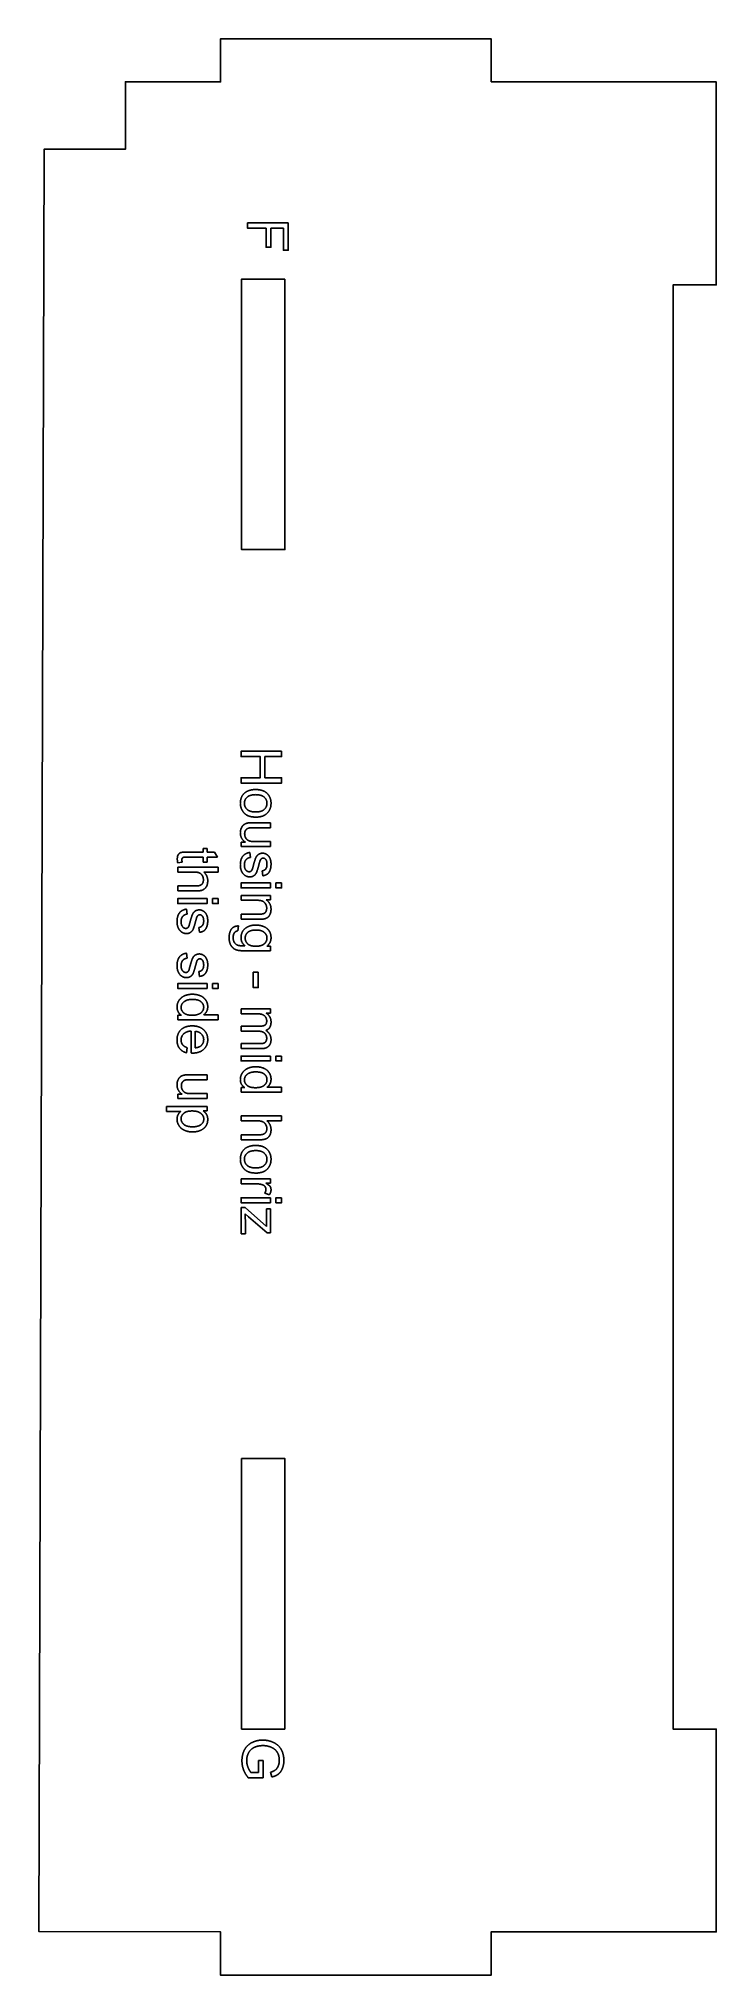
# Model space of a CAD drawing. Extents: x 60 to 110, y 38 to 182.
import ezdxf

# ---------------------------------------------------------------- set-up
doc = ezdxf.new("R2010")
doc.units = 0
doc.header["$MEASUREMENT"] = 0
doc.layers.get('0').update_dxf_attribs({"linetype": 'CONTINUOUS'})

msp = doc.modelspace()

# ---------------------------------------------------------------- linework, layer by layer
at = {"linetype": 'CONTINUOUS'}
for p, q in [((75.77, 123.65), (77.11, 123.65)), ((77.11, 123.28), (75.91, 123.28)), ((77.11, 123.65), (77.11, 123.28)), ((72.15, 121.48), (72.15, 121.75)), ((72.15, 121.75), (72.43, 121.75)), ((72.43, 121.75), (72.43, 121.48)), ((74.94, 122.22), (75.26, 122.22)), ((74.94, 121.89), (74.94, 122.22)), ((77.11, 121.89), (74.94, 121.89)), ((75.95, 122.26), (77.11, 122.26)), ((77.11, 122.26), (77.11, 121.89)), ((70.59, 120.74), (70.26, 120.69)), ((70.26, 120.38), (73.26, 120.38)), ((70.26, 120.01), (70.26, 120.38)), ((72.15, 121.11), (70.87, 121.11)), ((70.9, 121.48), (72.15, 121.48)), ((72.15, 120.74), (72.15, 121.11)), ((72.43, 120.74), (72.15, 120.74)), ((72.43, 121.48), (72.97, 121.48)), ((73.19, 121.11), (72.43, 121.11)), ((72.43, 121.11), (72.43, 120.74)), ((72.97, 121.48), (73.19, 121.11)), ((73.26, 120.38), (73.26, 120.01)), ((75.59, 121.46), (75.65, 121.09)), ((71.45, 120.01), (70.26, 120.01)), ((70.26, 118.61), (70.26, 118.98)), ((70.26, 118.98), (71.64, 118.98)), ((73.26, 120.01), (72.18, 120.01)), ((76.55, 119.73), (76.5, 120.09)), ((71.64, 118.61), (70.26, 118.61)), ((74.94, 118.28), (77.11, 118.28)), ((74.94, 117.92), (74.94, 118.28)), ((76.13, 117.92), (74.94, 117.92)), ((77.11, 117.95), (76.81, 117.95)), ((77.11, 118.28), (77.11, 117.95)), ((70.91, 117.27), (70.96, 116.9)), ((74.76, 116.02), (74.71, 115.66)), ((74.94, 116.52), (74.94, 116.89)), ((74.94, 116.89), (76.26, 116.89)), ((76.28, 116.52), (74.94, 116.52)), ((71.87, 115.55), (71.82, 115.91)), ((70.91, 114.01), (70.96, 113.64)), ((77.11, 114.18), (75.24, 114.18)), ((76.85, 114.52), (77.11, 114.52)), ((77.11, 114.52), (77.11, 114.18)), ((71.87, 112.29), (71.82, 112.65)), ((70.26, 109.42), (70.53, 109.42)), ((70.26, 109.08), (70.26, 109.42)), ((73.26, 109.08), (70.26, 109.08)), ((72.18, 109.45), (73.26, 109.45)), ((73.26, 109.45), (73.26, 109.08)), ((74.94, 109.9), (77.11, 109.9)), ((74.94, 109.53), (74.94, 109.9)), ((76.07, 109.53), (74.94, 109.53)), ((77.11, 109.57), (76.81, 109.57)), ((77.11, 109.9), (77.11, 109.57)), ((71.25, 106.63), (71.25, 108.25)), ((71.55, 108.23), (71.55, 107.01)), ((74.94, 108.24), (74.94, 108.61)), ((74.94, 108.61), (76.35, 108.61)), ((76.2, 108.24), (74.94, 108.24)), ((70.96, 107.02), (70.91, 106.64)), ((74.94, 106.95), (74.94, 107.32)), ((74.94, 107.32), (76.31, 107.32)), ((76.43, 106.95), (74.94, 106.95)), ((71.09, 105.02), (72.43, 105.02)), ((72.43, 104.65), (71.23, 104.65)), ((72.43, 105.02), (72.43, 104.65)), ((70.26, 103.58), (70.58, 103.58)), ((70.26, 103.26), (70.26, 103.58)), ((72.43, 103.26), (70.26, 103.26)), ((71.27, 103.62), (72.43, 103.62)), ((72.43, 103.62), (72.43, 103.26)), ((74.94, 104.07), (75.22, 104.07)), ((74.94, 103.72), (74.94, 104.07)), ((77.94, 103.72), (74.94, 103.72)), ((76.86, 104.09), (77.94, 104.09)), ((77.94, 104.09), (77.94, 103.72)), ((69.43, 102.68), (72.43, 102.68)), ((69.43, 102.31), (69.43, 102.68)), ((70.48, 102.31), (69.43, 102.31)), ((72.43, 102.34), (72.15, 102.34)), ((72.43, 102.68), (72.43, 102.34)), ((74.94, 101.98), (77.94, 101.98)), ((74.94, 101.61), (74.94, 101.98)), ((77.94, 101.98), (77.94, 101.61)), ((76.13, 101.61), (74.94, 101.61)), ((74.94, 100.21), (74.94, 100.58)), ((74.94, 100.58), (76.32, 100.58)), ((77.94, 101.61), (76.86, 101.61)), ((76.32, 100.21), (74.94, 100.21)), ((74.94, 97.32), (77.11, 97.32)), ((74.94, 96.95), (74.94, 97.32)), ((76.08, 96.95), (74.94, 96.95)), ((77.04, 96.14), (76.7, 96.27)), ((77.11, 96.99), (76.78, 96.99)), ((77.11, 97.32), (77.11, 96.99)), ((74.94, 95.19), (75.24, 95.19)), ((74.94, 93.26), (74.94, 95.19)), ((75.24, 95.19), (76.83, 93.8)), ((75.49, 94.5), (75.24, 94.73)), ((76.82, 94.22), (76.82, 95.1)), ((76.82, 95.1), (77.11, 95.1)), ((77.11, 95.1), (77.11, 93.33)), ((75.26, 93.26), (74.94, 93.26)), ((75.26, 94.27), (75.26, 93.26)), ((76.87, 93.33), (75.49, 94.5)), ((77.11, 93.33), (76.87, 93.33)), ((76.59, 53.04), (75.47, 53.04)), ((75.67, 53.43), (76.23, 53.43)), ((76.23, 54.31), (76.59, 54.31)), ((76.23, 53.43), (76.23, 54.31)), ((76.59, 54.31), (76.59, 53.04)), ((77.22, 53.09), (77.12, 53.44))]:
    msp.add_line(p, q, dxfattribs=at)
for points in [[(93.43, 178.43), (110.08, 178.43), (110.08, 163.43), (106.88, 163.43), (106.88, 56.63), (110.08, 56.63), (110.08, 41.63), (93.43, 41.63), (93.43, 38.43), (73.43, 38.43), (73.43, 41.63), (59.99, 41.67), (60.39, 173.47), (66.39, 173.45), (66.4, 178.45), (73.43, 178.43), (73.43, 181.63), (93.43, 181.63), (93.43, 178.43)], [(78.43, 168.01), (75.43, 168.01), (75.43, 167.62), (76.79, 167.62), (76.79, 166.21), (77.15, 166.21), (77.15, 167.62), (78.07, 167.62), (78.07, 165.99), (78.43, 165.99), (78.43, 168.01)], [(78.18, 163.85), (74.98, 163.85), (74.98, 143.85), (78.18, 143.85), (78.18, 163.85)], [(77.94, 128.94), (74.94, 128.94), (74.94, 128.54), (76.36, 128.54), (76.36, 126.98), (74.94, 126.98), (74.94, 126.59), (77.94, 126.59), (77.94, 126.98), (76.71, 126.98), (76.71, 128.54), (77.94, 128.54), (77.94, 128.94)], [(77.11, 119.21), (74.94, 119.21), (74.94, 118.84), (77.11, 118.84), (77.11, 119.21)], [(77.94, 119.21), (77.52, 119.21), (77.52, 118.84), (77.94, 118.84), (77.94, 119.21)], [(72.43, 118.05), (70.26, 118.05), (70.26, 117.68), (72.43, 117.68), (72.43, 118.05)], [(73.26, 118.05), (72.84, 118.05), (72.84, 117.68), (73.26, 117.68), (73.26, 118.05)], [(72.43, 111.76), (70.26, 111.76), (70.26, 111.4), (72.43, 111.4), (72.43, 111.76)], [(73.26, 111.76), (72.84, 111.76), (72.84, 111.4), (73.26, 111.4), (73.26, 111.76)], [(76.21, 112.6), (75.84, 112.6), (75.84, 111.47), (76.21, 111.47), (76.21, 112.6)], [(77.11, 106.4), (74.94, 106.4), (74.94, 106.04), (77.11, 106.04), (77.11, 106.4)], [(77.94, 106.4), (77.52, 106.4), (77.52, 106.04), (77.94, 106.04), (77.94, 106.4)], [(77.11, 95.92), (74.94, 95.92), (74.94, 95.55), (77.11, 95.55), (77.11, 95.92)], [(77.94, 95.92), (77.52, 95.92), (77.52, 95.55), (77.94, 95.55), (77.94, 95.92)], [(78.18, 56.63), (78.18, 76.63), (74.98, 76.63), (74.98, 56.63), (78.18, 56.63)]]:
    msp.add_lwpolyline(points, dxfattribs=at)
for points in [[(75.18, 125.83), (75.48, 126.11), (76.03, 126.11)], [(76.03, 126.11), (76.63, 126.11), (76.92, 125.77)], [(74.89, 125.09), (74.89, 125.55), (75.18, 125.83)], [(75.03, 124.57), (74.89, 124.81), (74.89, 125.09)], [(75.4, 125.55), (75.19, 125.37), (75.19, 125.09)], [(75.19, 125.09), (75.19, 124.82), (75.4, 124.63)], [(76.03, 125.73), (75.61, 125.73), (75.4, 125.55)], [(75.4, 124.63), (75.61, 124.45), (76.04, 124.45)], [(76.65, 125.55), (76.45, 125.73), (76.03, 125.73)], [(76.04, 124.45), (76.44, 124.45), (76.65, 124.63)], [(76.86, 125.09), (76.86, 125.37), (76.65, 125.55)], [(76.65, 124.63), (76.86, 124.82), (76.86, 125.09)], [(77.16, 125.09), (77.16, 124.64), (76.87, 124.36)], [(76.92, 125.77), (77.16, 125.49), (77.16, 125.09)], [(74.89, 122.91), (74.89, 123.1), (74.97, 123.27)], [(74.97, 123.27), (75.04, 123.43), (75.15, 123.51)], [(75.4, 124.2), (75.16, 124.32), (75.03, 124.57)], [(75.15, 123.51), (75.26, 123.59), (75.42, 123.63)], [(75.52, 123.26), (75.37, 123.22), (75.29, 123.11)], [(76.06, 124.07), (75.64, 124.07), (75.4, 124.2)], [(75.42, 123.63), (75.53, 123.65), (75.77, 123.65)], [(75.91, 123.28), (75.62, 123.28), (75.52, 123.26)], [(76.87, 124.36), (76.58, 124.07), (76.06, 124.07)], [(75.26, 122.22), (74.89, 122.47), (74.89, 122.91)], [(75.29, 123.11), (75.21, 123), (75.21, 122.83)], [(75.21, 122.83), (75.21, 122.67), (75.29, 122.52)], [(75.29, 122.52), (75.38, 122.38), (75.53, 122.32)], [(75.53, 122.32), (75.67, 122.26), (75.95, 122.26)], [(70.23, 120.97), (70.23, 121.17), (70.29, 121.28)], [(70.26, 120.69), (70.23, 120.85), (70.23, 120.97)], [(70.29, 121.28), (70.36, 121.39), (70.46, 121.44)], [(70.46, 121.44), (70.56, 121.48), (70.9, 121.48)], [(70.6, 121.03), (70.57, 120.99), (70.57, 120.91)], [(70.57, 120.91), (70.57, 120.84), (70.59, 120.74)], [(70.67, 121.09), (70.63, 121.07), (70.6, 121.03)], [(70.87, 121.11), (70.72, 121.11), (70.67, 121.09)], [(74.89, 120.53), (74.89, 120.95), (75.07, 121.17)], [(74.98, 120.07), (74.89, 120.27), (74.89, 120.53)], [(75.07, 121.17), (75.24, 121.4), (75.59, 121.46)], [(75.31, 120.92), (75.19, 120.78), (75.19, 120.53)], [(75.19, 120.53), (75.19, 120.28), (75.3, 120.15)], [(75.65, 121.09), (75.43, 121.06), (75.31, 120.92)], [(75.74, 120.14), (75.79, 120.22), (75.86, 120.52)], [(75.86, 120.52), (75.96, 120.92), (76.04, 121.08)], [(76.04, 121.08), (76.11, 121.23), (76.25, 121.32)], [(76.26, 120.53), (76.15, 120.14), (76.09, 119.98)], [(76.25, 121.32), (76.38, 121.4), (76.54, 121.4)], [(76.35, 120.85), (76.33, 120.8), (76.26, 120.53)], [(76.45, 121), (76.39, 120.95), (76.35, 120.85)], [(76.58, 121.04), (76.51, 121.04), (76.45, 121)], [(76.54, 121.4), (76.68, 121.4), (76.81, 121.33)], [(76.78, 120.93), (76.69, 121.04), (76.58, 121.04)], [(76.77, 120.24), (76.86, 120.35), (76.86, 120.57)], [(76.86, 120.57), (76.86, 120.82), (76.78, 120.93)], [(76.81, 121.33), (76.93, 121.26), (77.01, 121.15)], [(77.01, 121.15), (77.08, 121.06), (77.12, 120.91)], [(77.16, 120.6), (77.16, 120.34), (77.09, 120.15)], [(77.12, 120.91), (77.16, 120.77), (77.16, 120.6)], [(71.85, 119.95), (71.7, 120.01), (71.45, 120.01)], [(71.64, 118.98), (71.91, 118.98), (72.04, 119.1)], [(72.08, 119.75), (71.99, 119.89), (71.85, 119.95)], [(72.04, 119.1), (72.16, 119.22), (72.16, 119.44)], [(72.16, 119.44), (72.16, 119.6), (72.08, 119.75)], [(72.39, 118.94), (72.29, 118.77), (72.12, 118.69)], [(72.18, 120.01), (72.48, 119.76), (72.48, 119.36)], [(72.48, 119.36), (72.48, 119.12), (72.39, 118.94)], [(75.23, 119.76), (75.07, 119.87), (74.98, 120.07)], [(75.58, 119.65), (75.4, 119.65), (75.23, 119.76)], [(75.3, 120.15), (75.4, 120.03), (75.54, 120.03)], [(75.54, 120.03), (75.67, 120.03), (75.74, 120.14)], [(75.89, 119.74), (75.77, 119.65), (75.58, 119.65)], [(76.09, 119.98), (76.02, 119.83), (75.89, 119.74)], [(76.5, 120.09), (76.67, 120.12), (76.77, 120.24)], [(76.89, 119.86), (76.76, 119.77), (76.55, 119.73)], [(77.09, 120.15), (77.02, 119.95), (76.89, 119.86)], [(72.12, 118.69), (71.96, 118.61), (71.64, 118.61)], [(76.69, 117.74), (76.55, 117.92), (76.13, 117.92)], [(76.84, 117.34), (76.84, 117.57), (76.69, 117.74)], [(76.81, 117.95), (77.16, 117.71), (77.16, 117.26)], [(70.21, 116.34), (70.21, 116.76), (70.39, 116.99)], [(70.3, 115.88), (70.21, 116.08), (70.21, 116.34)], [(70.39, 116.99), (70.56, 117.21), (70.91, 117.27)], [(70.63, 116.73), (70.51, 116.59), (70.51, 116.34)], [(70.51, 116.34), (70.51, 116.09), (70.62, 115.97)], [(70.96, 116.9), (70.75, 116.87), (70.63, 116.73)], [(71.06, 115.95), (71.1, 116.03), (71.18, 116.33)], [(71.18, 116.33), (71.28, 116.73), (71.36, 116.89)], [(71.36, 116.89), (71.43, 117.05), (71.56, 117.13)], [(71.58, 116.34), (71.47, 115.95), (71.41, 115.79)], [(71.56, 117.13), (71.7, 117.21), (71.86, 117.21)], [(71.67, 116.67), (71.65, 116.61), (71.58, 116.34)], [(71.77, 116.81), (71.71, 116.76), (71.67, 116.67)], [(71.9, 116.85), (71.83, 116.85), (71.77, 116.81)], [(71.82, 115.91), (71.99, 115.93), (72.08, 116.05)], [(71.86, 117.21), (72, 117.21), (72.12, 117.14)], [(72.09, 116.74), (72.01, 116.85), (71.9, 116.85)], [(72.08, 116.05), (72.18, 116.17), (72.18, 116.38)], [(72.18, 116.38), (72.18, 116.63), (72.09, 116.74)], [(72.12, 117.14), (72.25, 117.07), (72.33, 116.96)], [(72.33, 116.96), (72.39, 116.87), (72.44, 116.73)], [(72.48, 116.41), (72.48, 116.15), (72.41, 115.96)], [(72.44, 116.73), (72.48, 116.58), (72.48, 116.41)], [(74.23, 115.79), (74.41, 116.03), (74.76, 116.02)], [(75.26, 115.85), (75.59, 116.09), (76.04, 116.09)], [(76.04, 116.09), (76.35, 116.09), (76.61, 115.98)], [(76.26, 116.89), (76.49, 116.89), (76.6, 116.93)], [(76.64, 116.54), (76.53, 116.52), (76.28, 116.52)], [(76.6, 116.93), (76.71, 116.97), (76.78, 117.08)], [(76.91, 116.65), (76.79, 116.57), (76.64, 116.54)], [(76.78, 117.08), (76.84, 117.19), (76.84, 117.34)], [(77.09, 116.9), (77.02, 116.73), (76.91, 116.65)], [(77.16, 117.26), (77.16, 117.06), (77.09, 116.9)], [(70.55, 115.57), (70.39, 115.68), (70.3, 115.88)], [(70.9, 115.46), (70.71, 115.46), (70.55, 115.57)], [(70.62, 115.97), (70.72, 115.84), (70.86, 115.84)], [(70.86, 115.84), (70.98, 115.84), (71.06, 115.95)], [(71.21, 115.55), (71.09, 115.46), (70.9, 115.46)], [(71.41, 115.79), (71.34, 115.64), (71.21, 115.55)], [(72.21, 115.67), (72.08, 115.58), (71.87, 115.55)], [(72.41, 115.96), (72.33, 115.76), (72.21, 115.67)], [(74.06, 115.16), (74.06, 115.55), (74.23, 115.79)], [(74.18, 114.61), (74.06, 114.83), (74.06, 115.16)], [(74.52, 114.28), (74.3, 114.39), (74.18, 114.61)], [(74.47, 115.54), (74.36, 115.4), (74.36, 115.16)], [(74.36, 115.16), (74.36, 114.91), (74.47, 114.77)], [(74.71, 115.66), (74.54, 115.64), (74.47, 115.54)], [(74.47, 114.77), (74.57, 114.63), (74.75, 114.58)], [(74.75, 114.58), (74.87, 114.55), (75.23, 114.55)], [(74.94, 115.15), (74.94, 115.6), (75.26, 115.85)], [(75.23, 114.55), (74.94, 114.79), (74.94, 115.15)], [(75.44, 115.55), (75.25, 115.38), (75.25, 115.12)], [(75.25, 115.12), (75.25, 114.87), (75.44, 114.69)], [(76.07, 115.72), (75.64, 115.72), (75.44, 115.55)], [(75.44, 114.69), (75.64, 114.52), (76.05, 114.52)], [(76.05, 114.52), (76.45, 114.52), (76.66, 114.7)], [(76.66, 115.54), (76.46, 115.72), (76.07, 115.72)], [(76.61, 115.98), (76.88, 115.87), (77.02, 115.66)], [(76.86, 115.13), (76.86, 115.37), (76.66, 115.54)], [(76.66, 114.7), (76.86, 114.88), (76.86, 115.13)], [(77.16, 115.15), (77.16, 114.77), (76.85, 114.52)], [(77.02, 115.66), (77.16, 115.44), (77.16, 115.15)], [(70.21, 113.08), (70.21, 113.5), (70.39, 113.73)], [(70.39, 113.73), (70.56, 113.95), (70.91, 114.01)], [(70.63, 113.47), (70.51, 113.33), (70.51, 113.08)], [(70.96, 113.64), (70.75, 113.61), (70.63, 113.47)], [(71.18, 113.07), (71.28, 113.47), (71.36, 113.63)], [(71.36, 113.63), (71.43, 113.79), (71.56, 113.87)], [(71.56, 113.87), (71.7, 113.95), (71.86, 113.95)], [(71.67, 113.41), (71.65, 113.35), (71.58, 113.08)], [(71.77, 113.55), (71.71, 113.5), (71.67, 113.41)], [(71.9, 113.59), (71.83, 113.59), (71.77, 113.55)], [(71.86, 113.95), (72, 113.95), (72.12, 113.88)], [(72.09, 113.48), (72.01, 113.59), (71.9, 113.59)], [(72.18, 113.12), (72.18, 113.37), (72.09, 113.48)], [(72.12, 113.88), (72.25, 113.81), (72.33, 113.7)], [(72.33, 113.7), (72.39, 113.61), (72.44, 113.47)], [(72.48, 113.15), (72.48, 112.89), (72.41, 112.7)], [(72.44, 113.47), (72.48, 113.32), (72.48, 113.15)], [(75.24, 114.18), (74.73, 114.18), (74.52, 114.28)], [(70.3, 112.62), (70.21, 112.82), (70.21, 113.08)], [(70.55, 112.31), (70.39, 112.42), (70.3, 112.62)], [(70.51, 113.08), (70.51, 112.83), (70.62, 112.71)], [(70.9, 112.2), (70.71, 112.2), (70.55, 112.31)], [(70.62, 112.71), (70.72, 112.58), (70.86, 112.58)], [(70.86, 112.58), (70.98, 112.58), (71.06, 112.69)], [(71.21, 112.29), (71.09, 112.2), (70.9, 112.2)], [(71.06, 112.69), (71.1, 112.77), (71.18, 113.07)], [(71.41, 112.53), (71.34, 112.38), (71.21, 112.29)], [(71.58, 113.08), (71.47, 112.69), (71.41, 112.53)], [(71.82, 112.65), (71.99, 112.67), (72.08, 112.79)], [(72.21, 112.41), (72.08, 112.32), (71.87, 112.29)], [(72.08, 112.79), (72.18, 112.91), (72.18, 113.12)], [(72.41, 112.7), (72.33, 112.5), (72.21, 112.41)], [(70.21, 110.03), (70.21, 110.29), (70.35, 110.51)], [(70.35, 110.51), (70.5, 110.73), (70.75, 110.85)], [(70.72, 110.41), (70.51, 110.24), (70.51, 110)], [(71.34, 110.59), (70.93, 110.59), (70.72, 110.41)], [(70.75, 110.85), (71.01, 110.97), (71.34, 110.97)], [(71.34, 110.97), (71.67, 110.97), (71.93, 110.86)], [(71.98, 110.42), (71.78, 110.59), (71.34, 110.59)], [(71.93, 110.86), (72.2, 110.75), (72.34, 110.53)], [(72.18, 110.01), (72.18, 110.26), (71.98, 110.42)], [(72.34, 110.53), (72.48, 110.32), (72.48, 110.05)], [(70.53, 109.42), (70.21, 109.63), (70.21, 110.03)], [(70.51, 110), (70.51, 109.76), (70.71, 109.59)], [(70.71, 109.59), (70.91, 109.42), (71.31, 109.42)], [(71.31, 109.42), (71.76, 109.42), (71.97, 109.59)], [(71.97, 109.59), (72.18, 109.76), (72.18, 110.01)], [(72.4, 109.7), (72.32, 109.55), (72.18, 109.45)], [(72.48, 110.05), (72.48, 109.85), (72.4, 109.7)], [(76.52, 109.47), (76.37, 109.53), (76.07, 109.53)], [(76.76, 109.28), (76.68, 109.41), (76.52, 109.47)], [(76.72, 108.7), (76.84, 108.79), (76.84, 108.99)], [(76.84, 108.99), (76.84, 109.15), (76.76, 109.28)], [(76.81, 109.57), (76.97, 109.47), (77.07, 109.3)], [(77.16, 108.91), (77.16, 108.67), (77.06, 108.51)], [(77.07, 109.3), (77.16, 109.13), (77.16, 108.91)], [(70.21, 107.59), (70.21, 108.07), (70.5, 108.35)], [(70.39, 106.97), (70.21, 107.21), (70.21, 107.59)], [(70.5, 108.35), (70.8, 108.63), (71.33, 108.63)], [(70.7, 108.04), (70.51, 107.86), (70.51, 107.59)], [(70.51, 107.59), (70.51, 107.39), (70.62, 107.24)], [(71.25, 108.25), (70.89, 108.23), (70.7, 108.04)], [(71.33, 108.63), (71.88, 108.63), (72.18, 108.34)], [(72.01, 108.03), (71.84, 108.21), (71.55, 108.23)], [(71.97, 107.15), (72.18, 107.33), (72.18, 107.61)], [(72.18, 107.61), (72.18, 107.86), (72.01, 108.03)], [(72.18, 108.34), (72.48, 108.06), (72.48, 107.61)], [(72.48, 107.61), (72.48, 107.18), (72.18, 106.9)], [(76.69, 108.09), (76.54, 108.24), (76.2, 108.24)], [(76.35, 108.61), (76.6, 108.61), (76.72, 108.7)], [(76.63, 107.36), (76.73, 107.39), (76.78, 107.48)], [(76.84, 107.71), (76.84, 107.94), (76.69, 108.09)], [(77.06, 108.51), (76.96, 108.36), (76.78, 108.3)], [(76.78, 108.3), (77.16, 108.04), (77.16, 107.62)], [(76.78, 107.48), (76.84, 107.58), (76.84, 107.71)], [(77.16, 107.62), (77.16, 107.3), (76.98, 107.13)], [(70.91, 106.64), (70.58, 106.73), (70.39, 106.97)], [(70.62, 107.24), (70.73, 107.1), (70.96, 107.02)], [(71.35, 106.62), (71.32, 106.62), (71.25, 106.63)], [(72.18, 106.9), (71.89, 106.62), (71.35, 106.62)], [(71.55, 107.01), (71.83, 107.04), (71.97, 107.15)], [(76.31, 107.32), (76.53, 107.32), (76.63, 107.36)], [(76.98, 107.13), (76.81, 106.95), (76.43, 106.95)], [(70.21, 104.27), (70.21, 104.47), (70.28, 104.63)], [(70.28, 104.63), (70.36, 104.8), (70.47, 104.88)], [(70.47, 104.88), (70.58, 104.96), (70.74, 104.99)], [(70.84, 104.63), (70.69, 104.59), (70.61, 104.48)], [(70.74, 104.99), (70.85, 105.02), (71.09, 105.02)], [(71.23, 104.65), (70.94, 104.65), (70.84, 104.63)], [(74.89, 104.67), (74.89, 104.93), (75.04, 105.15)], [(75.22, 104.07), (74.89, 104.27), (74.89, 104.67)], [(75.04, 105.15), (75.18, 105.37), (75.44, 105.49)], [(75.4, 105.05), (75.19, 104.88), (75.19, 104.64)], [(75.19, 104.64), (75.19, 104.4), (75.39, 104.23)], [(76.03, 105.23), (75.61, 105.23), (75.4, 105.05)], [(75.44, 105.49), (75.69, 105.61), (76.03, 105.61)], [(76.03, 105.61), (76.35, 105.61), (76.62, 105.5)], [(76.66, 105.07), (76.46, 105.23), (76.03, 105.23)], [(76.62, 105.5), (76.88, 105.39), (77.02, 105.17)], [(76.65, 104.23), (76.86, 104.4), (76.86, 104.65)], [(76.86, 104.65), (76.86, 104.9), (76.66, 105.07)], [(77.02, 105.17), (77.16, 104.96), (77.16, 104.69)], [(77.16, 104.69), (77.16, 104.49), (77.08, 104.34)], [(70.58, 103.58), (70.21, 103.84), (70.21, 104.27)], [(70.61, 104.48), (70.53, 104.37), (70.53, 104.2)], [(70.53, 104.2), (70.53, 104.03), (70.61, 103.89)], [(70.61, 103.89), (70.7, 103.74), (70.84, 103.68)], [(70.84, 103.68), (70.99, 103.62), (71.27, 103.62)], [(75.39, 104.23), (75.59, 104.06), (76, 104.06)], [(76, 104.06), (76.44, 104.06), (76.65, 104.23)], [(77.08, 104.34), (77, 104.19), (76.86, 104.09)], [(70.21, 101.74), (70.21, 101.92), (70.29, 102.07)], [(70.35, 101.26), (70.21, 101.49), (70.21, 101.74)], [(70.29, 102.07), (70.37, 102.22), (70.48, 102.31)], [(70.71, 102.17), (70.51, 102), (70.51, 101.76)], [(70.51, 101.76), (70.51, 101.52), (70.72, 101.34)], [(71.33, 102.34), (70.91, 102.34), (70.71, 102.17)], [(71.97, 102.16), (71.75, 102.34), (71.33, 102.34)], [(72.19, 101.75), (72.19, 101.98), (71.97, 102.16)], [(71.99, 101.34), (72.19, 101.51), (72.19, 101.75)], [(72.15, 102.34), (72.32, 102.22), (72.4, 102.07)], [(72.48, 101.71), (72.48, 101.43), (72.34, 101.22)], [(72.4, 102.07), (72.48, 101.92), (72.48, 101.71)], [(70.76, 100.91), (70.49, 101.03), (70.35, 101.26)], [(70.72, 101.34), (70.93, 101.17), (71.36, 101.17)], [(71.36, 100.79), (71.03, 100.79), (70.76, 100.91)], [(71.36, 101.17), (71.78, 101.17), (71.99, 101.34)], [(71.93, 100.9), (71.67, 100.79), (71.36, 100.79)], [(72.34, 101.22), (72.19, 101.01), (71.93, 100.9)], [(76.53, 101.55), (76.39, 101.61), (76.13, 101.61)], [(76.32, 100.58), (76.59, 100.58), (76.72, 100.7)], [(76.81, 100.29), (76.64, 100.21), (76.32, 100.21)], [(76.76, 101.34), (76.68, 101.49), (76.53, 101.55)], [(76.72, 100.7), (76.85, 100.82), (76.85, 101.04)], [(76.85, 101.04), (76.85, 101.2), (76.76, 101.34)], [(77.07, 100.54), (76.97, 100.36), (76.81, 100.29)], [(76.86, 101.61), (77.16, 101.35), (77.16, 100.96)], [(77.16, 100.96), (77.16, 100.72), (77.07, 100.54)], [(74.89, 98.77), (74.89, 99.22), (75.18, 99.51)], [(75.18, 99.51), (75.48, 99.79), (76.03, 99.79)], [(75.4, 99.23), (75.19, 99.04), (75.19, 98.77)], [(76.03, 99.41), (75.61, 99.41), (75.4, 99.23)], [(76.03, 99.79), (76.63, 99.79), (76.92, 99.45)], [(76.65, 99.23), (76.45, 99.41), (76.03, 99.41)], [(76.86, 98.77), (76.86, 99.04), (76.65, 99.23)], [(76.92, 99.45), (77.16, 99.17), (77.16, 98.77)], [(75.03, 98.24), (74.89, 98.48), (74.89, 98.77)], [(75.4, 97.88), (75.16, 98), (75.03, 98.24)], [(75.19, 98.77), (75.19, 98.49), (75.4, 98.31)], [(75.4, 98.31), (75.61, 98.13), (76.04, 98.13)], [(76.06, 97.75), (75.64, 97.75), (75.4, 97.88)], [(76.04, 98.13), (76.44, 98.13), (76.65, 98.31)], [(76.87, 98.03), (76.58, 97.75), (76.06, 97.75)], [(76.65, 98.31), (76.86, 98.5), (76.86, 98.77)], [(77.16, 98.77), (77.16, 98.32), (76.87, 98.03)], [(76.51, 96.89), (76.31, 96.95), (76.08, 96.95)], [(76.71, 96.76), (76.64, 96.85), (76.51, 96.89)], [(76.7, 96.27), (76.78, 96.4), (76.78, 96.54)], [(76.78, 96.54), (76.78, 96.66), (76.71, 96.76)], [(76.78, 96.99), (77.02, 96.86), (77.09, 96.76)], [(77.16, 96.52), (77.16, 96.33), (77.04, 96.14)], [(77.09, 96.76), (77.16, 96.65), (77.16, 96.52)], [(75.24, 94.73), (75.26, 94.48), (75.26, 94.27)], [(76.83, 93.8), (76.82, 94.04), (76.82, 94.22)], [(75.01, 54.28), (75.01, 54.73), (75.19, 55.09)], [(75.19, 55.09), (75.38, 55.45), (75.74, 55.63)], [(75.49, 54.87), (75.36, 54.6), (75.36, 54.31)], [(75.9, 55.27), (75.63, 55.13), (75.49, 54.87)], [(75.74, 55.63), (76.1, 55.82), (76.54, 55.82)], [(76.57, 55.41), (76.17, 55.41), (75.9, 55.27)], [(76.54, 55.82), (76.98, 55.82), (77.36, 55.63)], [(77.17, 55.29), (76.89, 55.41), (76.57, 55.41)], [(77.47, 55.1), (77.33, 55.22), (77.17, 55.29)], [(77.36, 55.63), (77.74, 55.45), (77.92, 55.11)], [(77.69, 54.78), (77.6, 54.98), (77.47, 55.1)], [(77.77, 54.31), (77.77, 54.58), (77.69, 54.78)], [(77.92, 55.11), (78.11, 54.76), (78.11, 54.31)], [(75.12, 53.64), (75.01, 53.96), (75.01, 54.28)], [(75.47, 53.04), (75.24, 53.33), (75.12, 53.64)], [(75.36, 54.31), (75.36, 54.05), (75.46, 53.8)], [(75.46, 53.8), (75.56, 53.56), (75.67, 53.43)], [(77.12, 53.44), (77.35, 53.51), (77.48, 53.61)], [(77.71, 53.31), (77.52, 53.16), (77.22, 53.09)], [(77.48, 53.61), (77.61, 53.71), (77.69, 53.9)], [(77.69, 53.9), (77.77, 54.08), (77.77, 54.31)], [(78, 53.73), (77.9, 53.46), (77.71, 53.31)], [(78.11, 54.31), (78.11, 53.99), (78, 53.73)]]:
    msp.add_open_spline(points, degree=2, dxfattribs=at)

doc.saveas('drawing.dxf')
